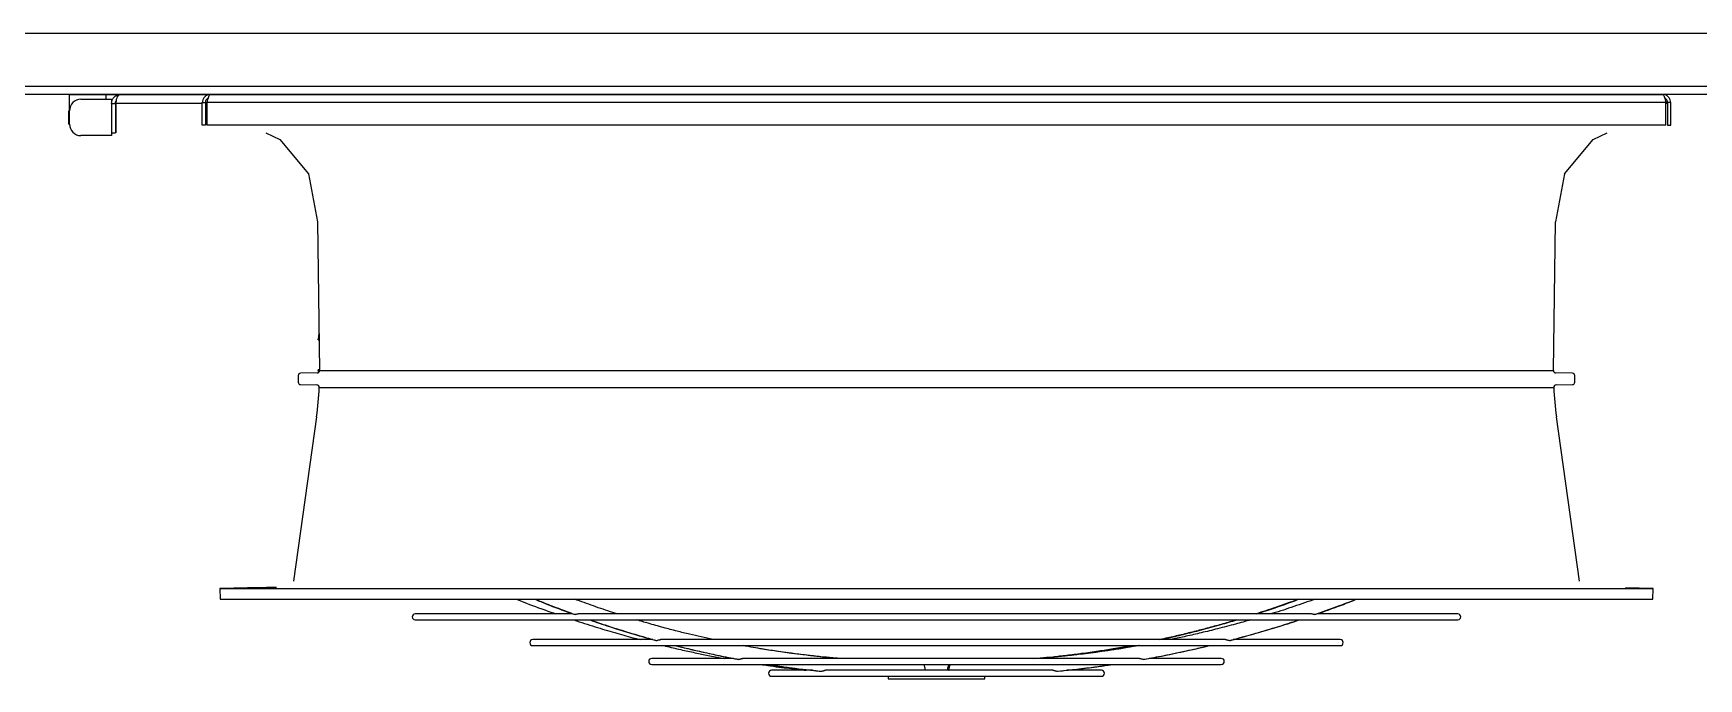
# Model space of a CAD drawing. Header units: inches. Extents: x 908 to 1218, y 246 to 442.
# Drawn here: x 1165.27 to 1178.88, y 368.89 to 374.16 of the extents above; entities that cross this region are included whole.
import ezdxf

# ---------------------------------------------------------------- set-up
doc = ezdxf.new("R2010")
doc.units = ezdxf.units.IN
doc.header["$MEASUREMENT"] = 0

msp = doc.modelspace()

# ---------------------------------------------------------------- linework, layer by layer
at = {"linetype": 'Continuous', "lineweight": 25}
for p, q in [((1138.9679, 374.1637), (1183.8349, 374.1637)), ((1138.9679, 373.7302), (1183.8349, 373.7302)), ((1183.8349, 373.6637), (1138.9679, 373.6637)), ((1165.5657, 373.5309), (1165.5657, 373.6637)), ((1165.6597, 373.6247), (1165.9097, 373.6247)), ((1165.8627, 373.6637), (1165.8627, 373.6247)), ((1165.9097, 373.6247), (1165.9097, 373.5907)), ((1165.9114, 373.6012), (1165.9097, 373.6012)), ((1165.9455, 373.6012), (1165.9428, 373.6012)), ((1166.6514, 373.5972), (1166.6764, 373.5972)), ((1166.6514, 373.4137), (1166.6514, 373.5972)), ((1166.6764, 373.5972), (1166.6764, 373.4137)), ((1178.6124, 373.5972), (1166.6903, 373.5972)), ((1166.6903, 373.4137), (1166.6903, 373.5972)), ((1178.6124, 373.4137), (1178.6124, 373.5972)), ((1178.6514, 373.5972), (1178.6264, 373.5972)), ((1178.6264, 373.5972), (1178.6264, 373.4137)), ((1178.6514, 373.4137), (1178.6514, 373.5972)), ((1165.561, 373.4214), (1165.561, 373.5309)), ((1165.561, 373.5309), (1165.566, 373.5309)), ((1165.566, 373.4214), (1165.566, 373.5309)), ((1165.9097, 373.5907), (1165.9412, 373.5907)), ((1165.9097, 373.5907), (1165.9097, 373.3512)), ((1165.9412, 373.5907), (1165.9412, 373.3512)), ((1165.9448, 373.5347), (1165.9412, 373.5347)), ((1165.9448, 373.5907), (1165.9448, 373.3512)), ((1166.6514, 373.5907), (1165.9448, 373.5907)), ((1166.6903, 373.5907), (1166.6764, 373.5907)), ((1178.6264, 373.5907), (1178.6124, 373.5907)), ((1165.561, 373.4214), (1165.566, 373.4214)), ((1165.9097, 373.3277), (1165.6597, 373.3277)), ((1165.9097, 373.3512), (1165.9097, 373.3277)), ((1165.9097, 373.3512), (1165.9412, 373.3512)), ((1166.6764, 373.4137), (1166.6514, 373.4137)), ((1178.6124, 373.4137), (1166.6903, 373.4137)), ((1167.1693, 373.3512), (1167.2838, 373.295)), ((1178.0189, 373.295), (1178.1334, 373.3512)), ((1178.6264, 373.4137), (1178.6514, 373.4137)), ((1167.2838, 373.295), (1167.5202, 373.0157)), ((1177.7825, 373.0157), (1178.0189, 373.295)), ((1167.5923, 372.6231), (1167.6092, 371.4077)), ((1177.6935, 371.4077), (1177.7104, 372.6231)), ((1167.6048, 371.7242), (1167.6005, 371.6729)), ((1167.6005, 371.6729), (1167.6053, 371.6875)), ((1167.597, 371.6592), (1167.6005, 371.6729)), ((1167.6057, 371.6592), (1167.597, 371.6592)), ((1167.597, 371.6592), (1167.5995, 371.6579)), ((1167.6005, 371.6729), (1167.5995, 371.6579)), ((1167.5995, 371.6579), (1167.6058, 371.6559)), ((1167.5995, 371.4135), (1167.6091, 371.4166)), ((1167.4348, 371.3657), (1167.4348, 371.312)), ((1167.5899, 371.3877), (1167.4542, 371.3854)), ((1167.4542, 371.2923), (1167.588, 371.29)), ((1167.597, 371.4122), (1167.5995, 371.4135)), ((1167.6092, 371.4122), (1167.597, 371.4122)), ((1167.597, 371.4122), (1167.6005, 371.3985)), ((1167.6005, 371.3985), (1167.5995, 371.4135)), ((1167.6005, 371.3985), (1167.6024, 371.3926)), ((1167.6005, 371.3985), (1167.601, 371.3914)), ((1167.6092, 371.4077), (1177.6935, 371.4077)), ((1177.8485, 371.3854), (1177.7128, 371.3877)), ((1177.7147, 371.29), (1177.8485, 371.2923)), ((1177.8679, 371.312), (1177.8679, 371.3657)), ((1167.6073, 371.2695), (1177.6954, 371.2695)), ((1167.5855, 371.0296), (1167.3967, 369.6861)), ((1177.906, 369.6861), (1177.7172, 371.0296)), ((1167.0214, 369.6297), (1166.7951, 369.6257)), ((1166.7951, 369.6257), (1166.7966, 369.5377)), ((1166.7951, 369.6257), (1178.5077, 369.6257)), ((1177.7311, 369.5364), (1177.7311, 369.5377)), ((1177.7713, 369.5364), (1177.7713, 369.5377)), ((1177.8111, 369.5364), (1177.8111, 369.5377)), ((1177.8157, 369.5377), (1177.8157, 369.5364)), ((1177.8511, 369.5364), (1177.8511, 369.5377)), ((1177.8924, 369.5377), (1177.8924, 369.5364)), ((1178.5077, 369.6257), (1178.2813, 369.6297)), ((1178.5061, 369.5377), (1178.5077, 369.6257)), ((1169.6767, 369.4181), (1168.3908, 369.4181)), ((1175.7093, 369.4181), (1169.7308, 369.4181)), ((1176.9119, 369.4181), (1175.7641, 369.4181)), ((1168.3908, 369.3689), (1176.9119, 369.3689)), ((1170.3331, 369.2075), (1169.3521, 369.2075)), ((1169.3521, 369.1583), (1175.9506, 369.1583)), ((1175.0141, 369.2075), (1170.3954, 369.2075)), ((1175.9506, 369.2075), (1175.0759, 369.2075)), ((1170.9914, 369.0537), (1170.3241, 369.0537)), ((1170.3241, 369.0044), (1174.9786, 369.0044)), ((1174.3113, 369.0537), (1171.067, 369.0537)), ((1174.9786, 369.0537), (1174.388, 369.0537)), ((1171.6385, 368.9572), (1171.3035, 368.9572)), ((1171.3035, 368.908), (1173.9992, 368.908)), ((1173.6031, 368.9572), (1171.7438, 368.9572)), ((1172.2577, 368.9078), (1172.2577, 368.8881)), ((1172.2577, 368.9078), (1173.0451, 368.9078)), ((1172.2577, 368.8881), (1173.0451, 368.8881)), ((1173.0451, 368.8881), (1173.0451, 368.9078)), ((1173.9992, 368.9572), (1173.7189, 368.9572))]:
    msp.add_line(p, q, dxfattribs=at)
for p, q in [((1165.5657, 373.6637), (1178.5849, 373.6637)), ((1167.5202, 373.0157), (1167.5923, 372.6231)), ((1177.7825, 373.0157), (1177.7104, 372.6231))]:
    msp.add_line(p, q)
for centre, radius, start, end in [((1165.6597, 373.5309), 0.0938, 90, 180), ((1165.6595, 373.4214), 0.0938, 180, 270), ((1165.6597, 373.4214), 0.0938, 180, 270), ((1167.4545, 371.3657), 0.0197, 91, 180), ((1167.4545, 371.312), 0.0197, 180, 269), ((1167.5877, 371.2703), 0.0197, 357.61022, 89), ((1167.5895, 371.4074), 0.0197, 271, 0.79863), ((1177.7132, 371.4074), 0.0197, 179.20137, 269), ((1177.715, 371.2703), 0.0197, 91, 182.38978), ((1177.8482, 371.3657), 0.0197, 0, 89), ((1177.8482, 371.312), 0.0197, 271, 0), ((1165.1489, 371.3721), 2.4606, 352, 357.61022), ((1180.1538, 371.3721), 2.4606, 182.38978, 188), ((1168.3908, 369.3935), 0.0246, 90, 270), ((1176.9119, 369.3935), 0.0246, 270, 90), ((1169.3521, 369.1829), 0.0246, 90, 270), ((1175.9506, 369.1829), 0.0246, 270, 90), ((1170.3241, 369.0291), 0.0246, 90, 270), ((1174.9786, 369.0291), 0.0246, 270, 90), ((1171.3035, 368.9326), 0.0246, 90, 270), ((1173.9992, 368.9326), 0.0246, 270, 90)]:
    msp.add_arc(centre, radius, start, end, dxfattribs=at)
for points, knots in [([(1165.9097, 373.5907), (1165.9105, 373.5985), (1165.9119, 373.6141), (1165.9232, 373.6348), (1165.9391, 373.6506), (1165.9594, 373.6615), (1165.9746, 373.6629), (1165.9827, 373.6637)], [0, 0, 0, 0, 0.1911269, 0.3820585, 0.5729919, 0.7736094, 1, 1, 1, 1]), ([(1165.9412, 373.5907), (1165.9415, 373.5948), (1165.942, 373.602), (1165.9453, 373.608), (1165.9467, 373.6106)], [0, 0, 0, 0, 0.567634, 1, 1, 1, 1]), ([(1165.9827, 373.6637), (1165.9769, 373.6623), (1165.9672, 373.6601), (1165.9543, 373.6448), (1165.949, 373.6272), (1165.9461, 373.6081), (1165.9452, 373.5967), (1165.9448, 373.5907)], [0, 0, 0, 0, 0.3002984, 0.4981942, 0.7181275, 0.8511703, 1, 1, 1, 1]), ([(1166.7179, 373.6637), (1166.7101, 373.6629), (1166.6947, 373.6613), (1166.6742, 373.6491), (1166.6592, 373.6312), (1166.6522, 373.6126), (1166.6516, 373.601), (1166.6514, 373.5972)], [0, 0, 0, 0, 0.2220575, 0.4441646, 0.6662547, 0.8883502, 1, 1, 1, 1]), ([(1166.7009, 373.6347), (1166.6971, 373.6327), (1166.6888, 373.6284), (1166.6801, 373.6164), (1166.6766, 373.6051), (1166.6764, 373.5986), (1166.6764, 373.5972)], [0, 0, 0, 0, 0.2685758, 0.5883799, 0.9082018, 1, 1, 1, 1]), ([(1166.6903, 373.5972), (1166.6923, 373.6049), (1166.6964, 373.6204), (1166.7025, 373.6408), (1166.7087, 373.6559), (1166.7138, 373.6629), (1166.7168, 373.6635), (1166.7179, 373.6637)], [0, 0, 0, 0, 0.222062, 0.4441579, 0.6662603, 0.888352, 1, 1, 1, 1]), ([(1178.5849, 373.6637), (1178.5869, 373.6629), (1178.591, 373.6613), (1178.5971, 373.6491), (1178.6032, 373.6312), (1178.6084, 373.6126), (1178.6114, 373.601), (1178.6124, 373.5972)], [0, 0, 0, 0, 0.2220589, 0.4441573, 0.6662566, 0.8883526, 1, 1, 1, 1]), ([(1178.6514, 373.5972), (1178.6506, 373.6049), (1178.649, 373.6204), (1178.6367, 373.6408), (1178.6188, 373.6559), (1178.6003, 373.6629), (1178.5887, 373.6635), (1178.5849, 373.6637)], [0, 0, 0, 0, 0.2220614, 0.4441603, 0.6662627, 0.8883623, 1, 1, 1, 1]), ([(1178.6264, 373.5972), (1178.6258, 373.6023), (1178.6248, 373.6125), (1178.6162, 373.6253), (1178.6079, 373.633), (1178.6024, 373.6345), (1178.6017, 373.6347)], [0, 0, 0, 0, 0.3190162, 0.6380952, 0.9571792, 1, 1, 1, 1]), ([(1166.7966, 369.5377), (1166.799, 369.5377), (1166.8038, 369.5377), (1166.8428, 369.5377), (1166.9049, 369.5377), (1166.9921, 369.5377), (1167.1033, 369.5377), (1167.2384, 369.5377), (1167.3966, 369.5377), (1167.5774, 369.5377), (1167.7798, 369.5377), (1168.0031, 369.5377), (1168.2464, 369.5377), (1168.5085, 369.5377), (1168.7883, 369.5377), (1169.0847, 369.5377), (1169.3963, 369.5377), (1169.7219, 369.5377), (1170.06, 369.5377), (1170.4092, 369.5377), (1170.7681, 369.5377), (1171.1349, 369.5377), (1171.5083, 369.5377), (1171.8866, 369.5377), (1172.2682, 369.5377), (1172.6514, 369.5377), (1173.0345, 369.5377), (1173.4161, 369.5377), (1173.7944, 369.5377), (1174.1678, 369.5377), (1174.5346, 369.5377), (1174.8935, 369.5377), (1175.2427, 369.5377), (1175.5808, 369.5377), (1175.9064, 369.5377), (1176.2181, 369.5377), (1176.5144, 369.5377), (1176.7943, 369.5377), (1177.0563, 369.5377), (1177.2996, 369.5377), (1177.5229, 369.5377), (1177.7253, 369.5377), (1177.9061, 369.5377), (1178.0643, 369.5377), (1178.1994, 369.5377), (1178.3106, 369.5377), (1178.3978, 369.5377), (1178.4599, 369.5377), (1178.4989, 369.5377), (1178.5037, 369.5377), (1178.5061, 369.5377)], [0, 0, 0, 0, 0.0208333, 0.0416667, 0.0625, 0.0833333, 0.1041667, 0.125, 0.1458333, 0.1666667, 0.1875, 0.2083334, 0.2291667, 0.25, 0.2708334, 0.2916666, 0.3125, 0.3333333, 0.3541667, 0.375, 0.3958333, 0.4166666, 0.4375001, 0.4583333, 0.4791667, 0.5, 0.5208333, 0.5416667, 0.5625, 0.5833334, 0.6041667, 0.625, 0.6458334, 0.6666667, 0.6875, 0.7083334, 0.7291667, 0.75, 0.7708333, 0.7916667, 0.8125, 0.8333333, 0.8541667, 0.875, 0.8958333, 0.9166667, 0.9375, 0.9583333, 0.9791667, 1, 1, 1, 1]), ([(1167.2577, 369.6338), (1167.2559, 369.6338), (1167.2524, 369.6337), (1167.2254, 369.6332), (1167.1868, 369.6325), (1167.1406, 369.6317), (1167.0939, 369.6309), (1167.0545, 369.6302), (1167.0268, 369.6298), (1167.0232, 369.6297), (1167.0214, 369.6297)], [0, 0, 0, 0, 0.1247936, 0.2486431, 0.3721439, 0.4969371, 0.6227234, 0.7484945, 0.8742541, 1, 1, 1, 1]), ([(1169.2182, 369.5377), (1169.2455, 369.5269), (1169.339, 369.4899), (1169.4468, 369.4503), (1169.5274, 369.4229), (1169.5414, 369.4181)], [0, 0, 0, 0, 0.2551692, 0.8714274, 1, 1, 1, 1]), ([(1169.3696, 369.5377), (1169.4016, 369.5245), (1169.4975, 369.485), (1169.6032, 369.4445), (1169.6772, 369.4184), (1169.6865, 369.415)], [0, 0, 0, 0, 0.3037805, 0.9120454, 1, 1, 1, 1]), ([(1169.3747, 369.5377), (1169.3904, 369.5311), (1169.4524, 369.5052), (1169.5599, 369.4635), (1169.6519, 369.4295), (1169.6972, 369.4127)], [0, 0, 0, 0, 0.14679443, 0.58056216, 1, 1, 1, 1]), ([(1170.0412, 369.4181), (1170.0295, 369.4218), (1169.9649, 369.4421), (1169.8491, 369.4814), (1169.7454, 369.519), (1169.6941, 369.5377)], [0, 0, 0, 0, 0.1009147, 0.5551046, 1, 1, 1, 1]), ([(1175.6087, 369.5377), (1175.6054, 369.5364), (1175.5437, 369.5129), (1175.4282, 369.4732), (1175.316, 369.4348), (1175.2624, 369.4181), (1175.2623, 369.4181)], [0, 0, 0, 0, 0.02917, 0.5376936, 0.9996799, 1, 1, 1, 1]), ([(1175.2646, 369.4181), (1175.2909, 369.4264), (1175.3856, 369.4562), (1175.5016, 369.496), (1175.5908, 369.5296), (1175.6123, 369.5377)], [0, 0, 0, 0, 0.22608012, 0.81324801, 1, 1, 1, 1]), ([(1175.7472, 369.5377), (1175.689, 369.5176), (1175.5733, 369.4776), (1175.4522, 369.4384), (1175.3893, 369.4196), (1175.3843, 369.4181)], [0, 0, 0, 0, 0.48265126, 0.95842975, 1, 1, 1, 1]), ([(1175.7427, 369.4127), (1175.8033, 369.4341), (1175.9162, 369.4739), (1176.0285, 369.5175), (1176.0806, 369.5377)], [0, 0, 0, 0, 0.5359077, 1, 1, 1, 1]), ([(1175.7526, 369.4148), (1175.8224, 369.4393), (1175.9333, 369.4783), (1176.0433, 369.5216), (1176.0841, 369.5377)], [0, 0, 0, 0, 0.6294566, 1, 1, 1, 1]), ([(1169.6972, 369.4127), (1169.6942, 369.4129), (1169.6897, 369.4131), (1169.6873, 369.4145), (1169.6865, 369.415)], [0, 0, 0, 0, 0.6572272, 1, 1, 1, 1]), ([(1169.7315, 369.4181), (1169.7312, 369.4181), (1169.7289, 369.4182), (1169.7241, 369.4176), (1169.7162, 369.4158), (1169.7067, 369.4134), (1169.7006, 369.4129), (1169.6972, 369.4127)], [0, 0, 0, 0, 0.02775, 0.2009137, 0.3724469, 0.6544216, 1, 1, 1, 1]), ([(1175.7427, 369.4127), (1175.7397, 369.4129), (1175.734, 369.4133), (1175.7249, 369.4156), (1175.7168, 369.4175), (1175.7107, 369.4184), (1175.7079, 369.4179), (1175.7069, 369.4178)], [0, 0, 0, 0, 0.3034773, 0.566962, 0.7484022, 0.9157715, 1, 1, 1, 1]), ([(1175.7525, 369.4149), (1175.752, 369.4145), (1175.75, 369.4132), (1175.7458, 369.4129), (1175.7427, 369.4127)], [0, 0, 0, 0, 0.2791152, 1, 1, 1, 1]), ([(1169.6852, 369.3689), (1169.6858, 369.3687), (1169.7443, 369.3487), (1169.8565, 369.3137), (1170.0171, 369.2655), (1170.1397, 369.2307), (1170.209, 369.2127), (1170.229, 369.2075)], [0, 0, 0, 0, 0.0033163, 0.3252534, 0.6200059, 0.8899545, 1, 1, 1, 1]), ([(1169.8163, 369.3689), (1169.8229, 369.3666), (1169.8833, 369.345), (1169.9916, 369.3098), (1170.1366, 369.2644), (1170.2541, 369.2297), (1170.3238, 369.2105), (1170.3503, 369.2033)], [0, 0, 0, 0, 0.0373277, 0.3415904, 0.6100747, 0.8518795, 1, 1, 1, 1]), ([(1169.8223, 369.3689), (1169.8548, 369.3575), (1169.9479, 369.3248), (1170.0859, 369.2811), (1170.2328, 369.2368), (1170.319, 369.2127), (1170.3605, 369.2011)], [0, 0, 0, 0, 0.1823606, 0.5219938, 0.7693971, 1, 1, 1, 1]), ([(1170.8257, 369.2075), (1170.793, 369.2146), (1170.7289, 369.2285), (1170.6307, 369.2518), (1170.5278, 369.2773), (1170.415, 369.307), (1170.3045, 369.3376), (1170.2316, 369.3594), (1170.1998, 369.3689)], [0, 0, 0, 0, 0.1559953, 0.3057262, 0.4694356, 0.6487841, 0.8468714, 1, 1, 1, 1]), ([(1175.1033, 369.3689), (1175.0664, 369.3579), (1174.9911, 369.3356), (1174.8809, 369.3052), (1174.767, 369.2753), (1174.6553, 369.2477), (1174.5568, 369.2247), (1174.4989, 369.2122), (1174.4772, 369.2075)], [0, 0, 0, 0, 0.17790142, 0.36237281, 0.52920155, 0.72385137, 0.89658553, 1, 1, 1, 1]), ([(1174.4777, 369.2075), (1174.4951, 369.2111), (1174.5585, 369.2244), (1174.6712, 369.2509), (1174.8199, 369.288), (1174.9662, 369.3273), (1175.0628, 369.356), (1175.1061, 369.3689)], [0, 0, 0, 0, 0.0826391, 0.3009, 0.5364815, 0.79198, 1, 1, 1, 1]), ([(1175.2182, 369.3689), (1175.177, 369.3572), (1175.0873, 369.3318), (1174.9527, 369.2967), (1174.8181, 369.2636), (1174.694, 369.2352), (1174.6104, 369.2169), (1174.5679, 369.2083), (1174.5636, 369.2075)], [0, 0, 0, 0, 0.1894129, 0.413164, 0.6178386, 0.8064082, 0.9804163, 1, 1, 1, 1]), ([(1175.0486, 369.2011), (1175.1045, 369.2161), (1175.2214, 369.2475), (1175.3893, 369.2972), (1175.5214, 369.3382), (1175.5926, 369.3622), (1175.6126, 369.3689)], [0, 0, 0, 0, 0.2960221, 0.6190564, 0.8929449, 1, 1, 1, 1]), ([(1175.058, 369.2031), (1175.0604, 369.2037), (1175.1097, 369.2163), (1175.2103, 369.2441), (1175.3701, 369.2903), (1175.5068, 369.3322), (1175.592, 369.3609), (1175.6158, 369.3689)], [0, 0, 0, 0, 0.012489, 0.2638136, 0.5389367, 0.8710184, 1, 1, 1, 1]), ([(1170.3502, 369.2031), (1170.3503, 369.2031), (1170.3518, 369.2019), (1170.3559, 369.2012), (1170.3599, 369.2011), (1170.3605, 369.2011)], [0, 0, 0, 0, 0.0124025, 0.8343247, 1, 1, 1, 1]), ([(1170.3605, 369.2011), (1170.3637, 369.2013), (1170.3696, 369.2017), (1170.3788, 369.2042), (1170.3866, 369.2064), (1170.3917, 369.2073), (1170.3954, 369.2076), (1170.3969, 369.2073), (1170.3977, 369.2072)], [0, 0, 0, 0, 0.292607, 0.5470097, 0.7222793, 0.8555869, 0.9202686, 1, 1, 1, 1]), ([(1170.4233, 369.1583), (1170.4328, 369.1559), (1170.4838, 369.1433), (1170.5733, 369.1231), (1170.689, 369.098), (1170.8024, 369.0749), (1170.8775, 369.061), (1170.9169, 369.0537)], [0, 0, 0, 0, 0.0577954, 0.3112715, 0.5451845, 0.7611209, 1, 1, 1, 1]), ([(1170.521, 369.1583), (1170.5527, 369.1503), (1170.6209, 369.1332), (1170.7216, 369.1099), (1170.8195, 369.0884), (1170.9064, 369.0704), (1170.9728, 369.0572), (1171.0103, 369.0502), (1171.0222, 369.048)], [0, 0, 0, 0, 0.1903686, 0.4093739, 0.6037593, 0.7761169, 0.9288109, 1, 1, 1, 1]), ([(1170.523, 369.1583), (1170.5238, 369.1581), (1170.5676, 369.1466), (1170.6519, 369.1265), (1170.7796, 369.0972), (1170.9051, 369.0705), (1170.9904, 369.0542), (1171.0314, 369.0463)], [0, 0, 0, 0, 0.0047443, 0.2597377, 0.4981117, 0.7590951, 1, 1, 1, 1]), ([(1171.846, 369.0537), (1171.8183, 369.0561), (1171.7524, 369.0618), (1171.6505, 369.0725), (1171.5431, 369.085), (1171.445, 369.0979), (1171.3636, 369.1095), (1171.2933, 369.1202), (1171.2267, 369.1308), (1171.1514, 369.1435), (1171.0981, 369.1532), (1171.0701, 369.1583)], [0, 0, 0, 0, 0.106827, 0.2538652, 0.393264, 0.5213065, 0.6332717, 0.7078537, 0.7934049, 0.8912396, 1, 1, 1, 1]), ([(1171.855, 369.0537), (1171.8373, 369.0551), (1171.7861, 369.0593), (1171.6975, 369.068), (1171.5852, 369.0803), (1171.4603, 369.096), (1171.3329, 369.1139), (1171.2469, 369.1278), (1171.2071, 369.1342)], [0, 0, 0, 0, 0.0816516, 0.2369362, 0.4093109, 0.6011102, 0.8152531, 1, 1, 1, 1]), ([(1173.4477, 369.0537), (1173.4654, 369.0551), (1173.5167, 369.0593), (1173.6052, 369.068), (1173.7175, 369.0803), (1173.8424, 369.0959), (1173.9701, 369.114), (1174.1002, 369.1348), (1174.1857, 369.1492), (1174.2311, 369.1579), (1174.2327, 369.1583)], [0, 0, 0, 0, 0.0673434, 0.1954166, 0.3375852, 0.4957744, 0.6723918, 0.8258233, 0.9936812, 1, 1, 1, 1]), ([(1174.3047, 369.1583), (1174.285, 369.1547), (1174.2205, 369.1431), (1174.1146, 369.1265), (1173.9809, 369.107), (1173.8497, 369.09), (1173.7214, 369.0753), (1173.6063, 369.0639), (1173.5293, 369.0569), (1173.4905, 369.054), (1173.4862, 369.0537)], [0, 0, 0, 0, 0.0722352, 0.2376766, 0.3887453, 0.5628004, 0.7185449, 0.858352, 0.9841316, 1, 1, 1, 1]), ([(1174.3065, 369.1583), (1174.2749, 369.1527), (1174.2065, 369.1407), (1174.1048, 369.1247), (1174.0046, 369.11), (1173.9139, 369.0978), (1173.8317, 369.0875), (1173.7571, 369.0788), (1173.674, 369.0699), (1173.5876, 369.0614), (1173.5237, 369.056), (1173.4955, 369.0537)], [0, 0, 0, 0, 0.1173272, 0.2537855, 0.3769388, 0.488294, 0.589206, 0.680874, 0.7643265, 0.89598, 1, 1, 1, 1]), ([(1174.3466, 369.0463), (1174.4017, 369.0565), (1174.5178, 369.0779), (1174.686, 369.1135), (1174.8079, 369.1408), (1174.8689, 369.1561), (1174.8777, 369.1583)], [0, 0, 0, 0, 0.3104915, 0.6542957, 0.9499074, 1, 1, 1, 1]), ([(1174.3635, 369.0495), (1174.3644, 369.0497), (1174.4113, 369.0578), (1174.4903, 369.0731), (1174.6031, 369.0958), (1174.7071, 369.1181), (1174.8, 369.139), (1174.8582, 369.1531), (1174.8793, 369.1583)], [0, 0, 0, 0, 0.004831, 0.2716588, 0.4588827, 0.6602288, 0.8767876, 1, 1, 1, 1]), ([(1175.0117, 369.2071), (1175.0124, 369.2073), (1175.0132, 369.2075), (1175.0161, 369.2075), (1175.0204, 369.207), (1175.0277, 369.2052), (1175.0368, 369.2025), (1175.044, 369.2012), (1175.0479, 369.2011), (1175.0486, 369.2011)], [0, 0, 0, 0, 0.0626154, 0.080825, 0.2284319, 0.3747427, 0.6034082, 0.9334816, 1, 1, 1, 1]), ([(1175.0486, 369.2011), (1175.0514, 369.2013), (1175.0554, 369.2015), (1175.0574, 369.2029), (1175.058, 369.2033)], [0, 0, 0, 0, 0.7202603, 1, 1, 1, 1]), ([(1171.0223, 369.0482), (1171.0236, 369.0476), (1171.026, 369.0465), (1171.0296, 369.0464), (1171.0314, 369.0463)], [0, 0, 0, 0, 0.5217556, 1, 1, 1, 1]), ([(1171.0314, 369.0463), (1171.0345, 369.0465), (1171.0404, 369.047), (1171.0496, 369.0497), (1171.0573, 369.0521), (1171.0629, 369.0534), (1171.0668, 369.0538), (1171.0684, 369.0535), (1171.0691, 369.0534)], [0, 0, 0, 0, 0.2854407, 0.5338095, 0.7052372, 0.8376962, 0.9321115, 1, 1, 1, 1]), ([(1171.2145, 369.0044), (1171.2339, 369.0015), (1171.2838, 368.9941), (1171.3613, 368.9837), (1171.4444, 368.9732), (1171.5185, 368.9645), (1171.565, 368.9595), (1171.5864, 368.9572)], [0, 0, 0, 0, 0.1574629, 0.4029133, 0.6253461, 0.8273997, 1, 1, 1, 1]), ([(1171.2769, 369.0044), (1171.2981, 369.0011), (1171.3599, 368.9913), (1171.4648, 368.9769), (1171.587, 368.9615), (1171.6687, 368.9529), (1171.7073, 368.9488)], [0, 0, 0, 0, 0.148459, 0.4313257, 0.7313798, 1, 1, 1, 1]), ([(1171.2796, 369.0044), (1171.2995, 369.0012), (1171.3895, 368.9866), (1171.5293, 368.9682), (1171.6493, 368.9559), (1171.6989, 368.9508)], [0, 0, 0, 0, 0.1425303, 0.645365, 1, 1, 1, 1]), ([(1172.5571, 368.9572), (1172.5576, 368.9627), (1172.5586, 368.9747), (1172.5551, 368.9917), (1172.5499, 369.0007), (1172.5477, 369.0044)], [0, 0, 0, 0, 0.3232509, 0.7134492, 1, 1, 1, 1]), ([(1172.7456, 368.9572), (1172.7451, 368.9627), (1172.7441, 368.9747), (1172.7476, 368.9917), (1172.7528, 369.0007), (1172.755, 369.0044)], [0, 0, 0, 0, 0.3232497, 0.7134487, 1, 1, 1, 1]), ([(1172.7629, 369.0044), (1172.7616, 369.0024), (1172.757, 368.9956), (1172.7535, 368.98), (1172.7519, 368.9654), (1172.7535, 368.9581), (1172.7537, 368.9572)], [0, 0, 0, 0, 0.16533729, 0.55364192, 0.94181843, 1, 1, 1, 1]), ([(1173.6392, 368.9488), (1173.6732, 368.9522), (1173.7445, 368.9593), (1173.8568, 368.9723), (1173.9702, 368.987), (1174.0496, 368.998), (1174.0879, 369.0039), (1174.0912, 369.0044)], [0, 0, 0, 0, 0.2252491, 0.4725727, 0.7448135, 0.9783224, 1, 1, 1, 1]), ([(1173.6473, 368.9504), (1173.6689, 368.9524), (1173.7133, 368.9567), (1173.7828, 368.9644), (1173.8583, 368.9732), (1173.9414, 368.9837), (1174.0189, 368.9941), (1174.0688, 369.0015), (1174.0883, 369.0044)], [0, 0, 0, 0, 0.14654768, 0.30178075, 0.47228808, 0.65999293, 0.86712149, 1, 1, 1, 1]), ([(1174.3102, 369.0535), (1174.3106, 369.0536), (1174.3125, 369.0538), (1174.3169, 369.0531), (1174.3235, 369.0514), (1174.3321, 369.0486), (1174.3401, 369.0466), (1174.3448, 369.0464), (1174.3466, 369.0463)], [0, 0, 0, 0, 0.038343, 0.1789577, 0.3183945, 0.5249472, 0.8280535, 1, 1, 1, 1]), ([(1174.3466, 369.0463), (1174.3495, 369.0464), (1174.3531, 369.0466), (1174.355, 369.0479), (1174.3554, 369.0482)], [0, 0, 0, 0, 0.7937388, 1, 1, 1, 1]), ([(1171.7073, 368.9488), (1171.7105, 368.949), (1171.7164, 368.9495), (1171.7255, 368.9524), (1171.7331, 368.9551), (1171.7391, 368.9567), (1171.7431, 368.9574), (1171.7446, 368.9571), (1171.745, 368.957)], [0, 0, 0, 0, 0.28347557, 0.53094151, 0.70246405, 0.83507072, 0.96055143, 1, 1, 1, 1]), ([(1172.4621, 368.908), (1172.4694, 368.9079), (1172.4871, 368.9078), (1172.5049, 368.9078), (1172.5154, 368.9078)], [0, 0, 0, 0, 0.4110875, 1, 1, 1, 1]), ([(1172.7937, 368.9078), (1172.8029, 368.9078), (1172.8223, 368.9078), (1172.8418, 368.9079), (1172.852, 368.908), (1172.852, 368.908)], [0, 0, 0, 0, 0.4736372, 0.9975737, 1, 1, 1, 1]), ([(1173.6008, 368.9569), (1173.6009, 368.957), (1173.6015, 368.9572), (1173.6039, 368.9572), (1173.608, 368.9568), (1173.6142, 368.955), (1173.6221, 368.9522), (1173.6309, 368.9494), (1173.6365, 368.949), (1173.6392, 368.9488)], [0, 0, 0, 0, 0.0165709, 0.0751265, 0.1995839, 0.3231784, 0.4968868, 0.7489432, 1, 1, 1, 1])]:
    msp.add_open_spline(points, degree=3, knots=knots, dxfattribs=at)

doc.saveas('drawing.dxf')
